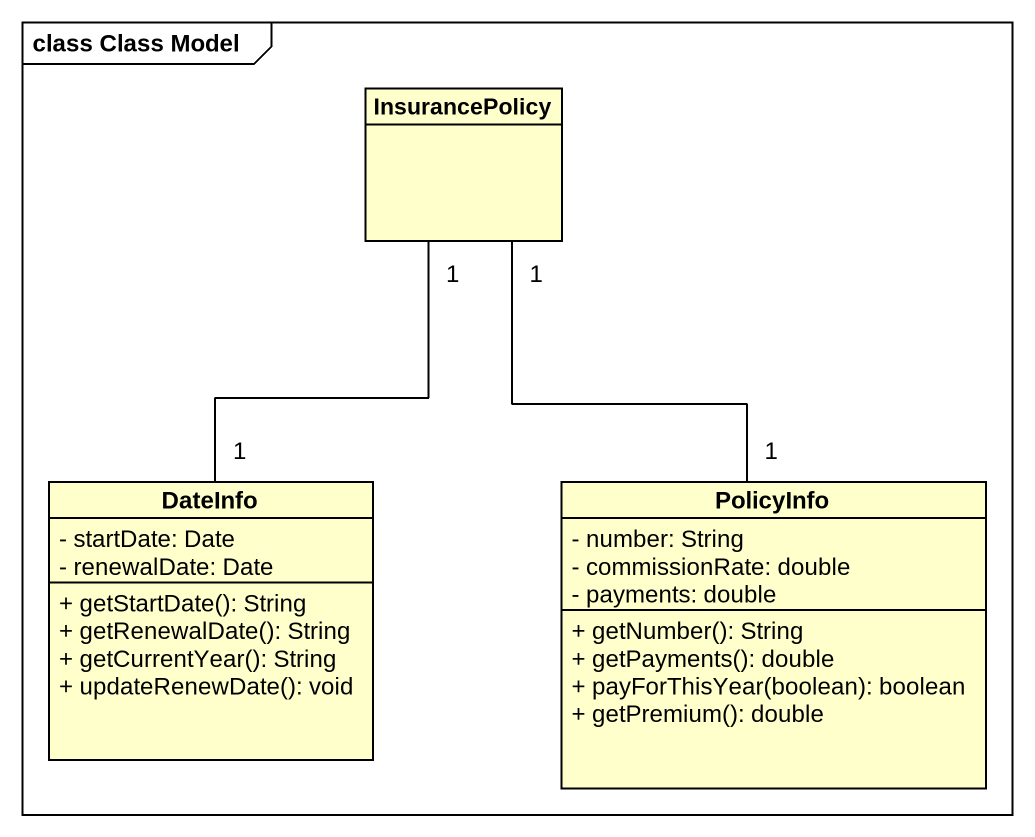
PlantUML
@startuml
mainframe class Class Model
hide circle
hide empty members
skinparam classAttributeIconSize 0
class InsurancePolicy
class DateInfo {
  - startDate: Date
  - renewalDate: Date
  + getStartDate(): String
  + getRenewalDate(): String
  + getCurrentYear(): String
  + updateRenewDate(): void
}
class PolicyInfo {
  - number: String
  - commissionRate: double
  - payments: double
  + getNumber(): String
  + getPayments(): double
  + payForThisYear(boolean): boolean
  + getPremium(): double
}
DateInfo "1" -up- "1" InsurancePolicy
PolicyInfo "1" -up- "1" InsurancePolicy
@enduml
